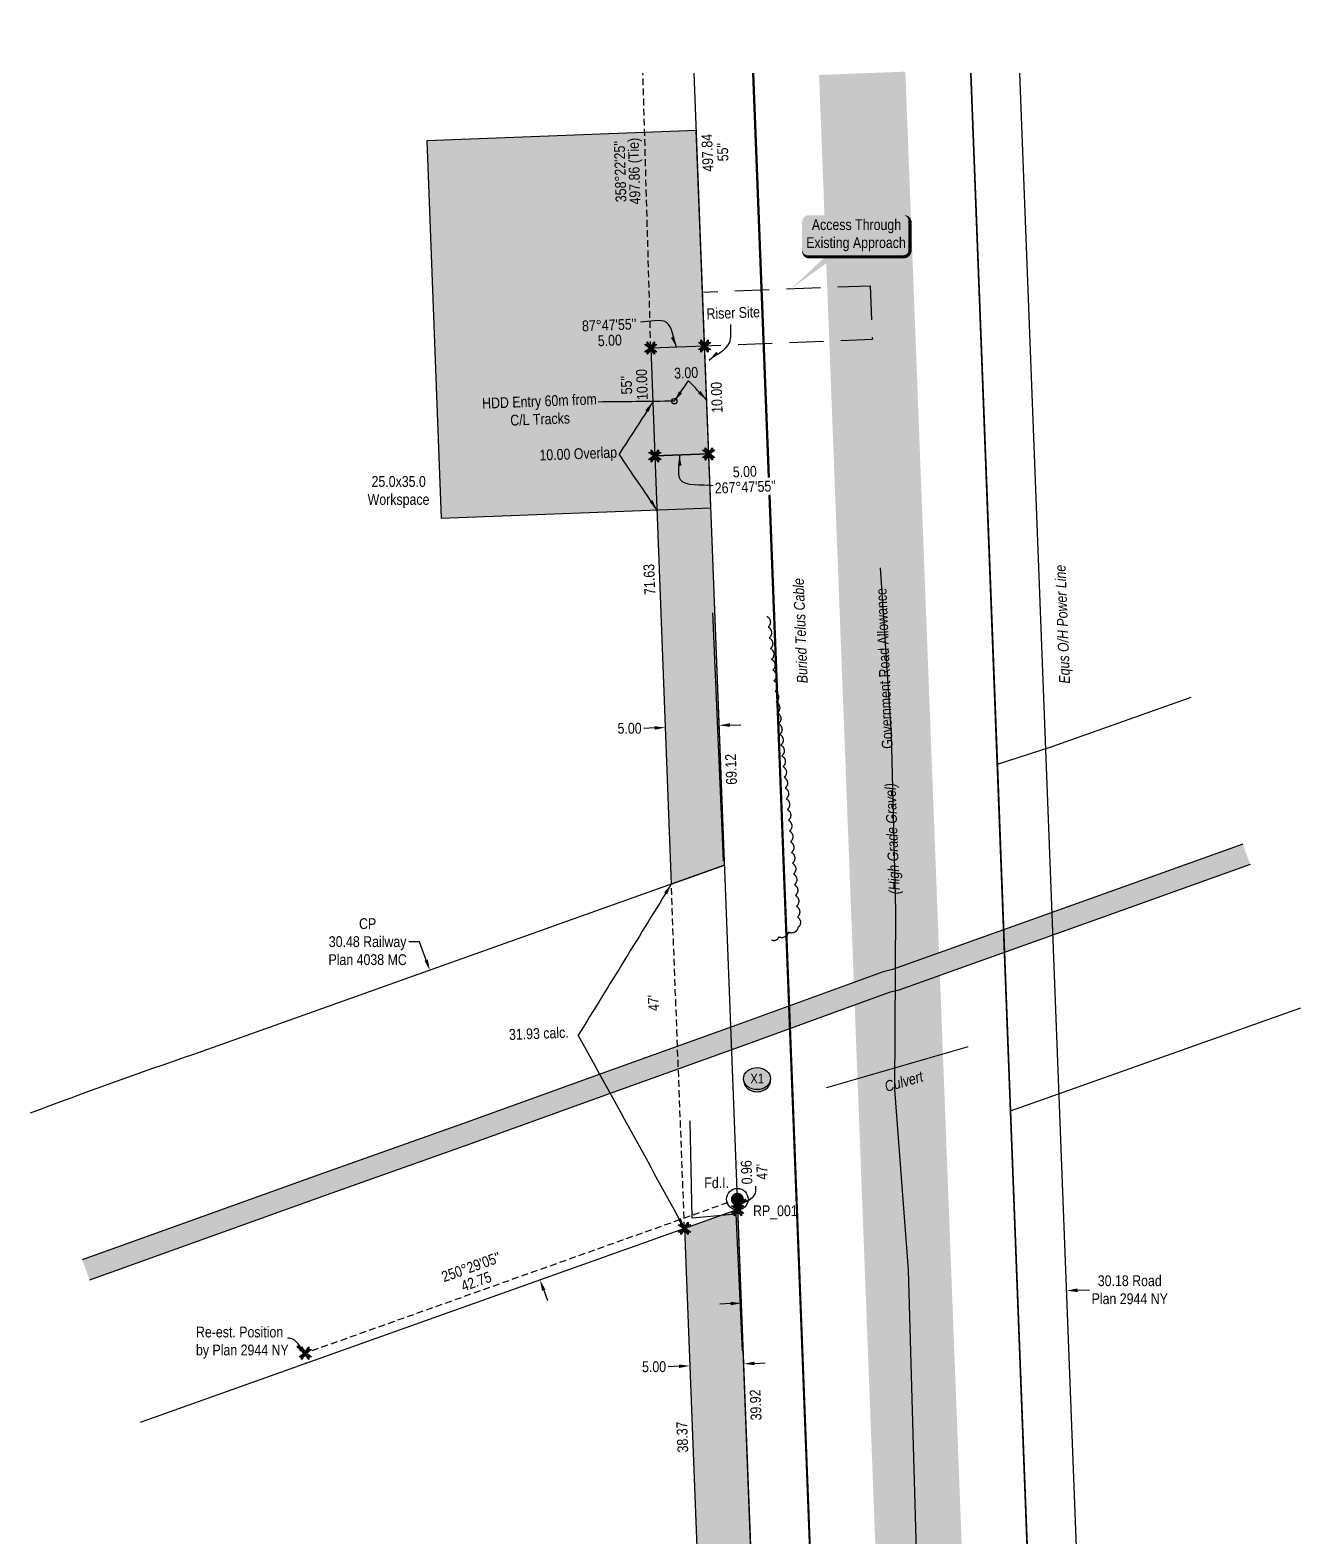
# Model space of a CAD drawing. Extents: x 686694 to 690642, y 5839475 to 5844317.
# Drawn here: x 688378 to 689556, y 5841114 to 5842510 of the extents above; entities that cross this region are included whole.
import ezdxf
from ezdxf.enums import TextEntityAlignment as Align

# ---------------------------------------------------------------- set-up
doc = ezdxf.new("R2010")
doc.units = 0
doc.header["$LTSCALE"] = 5
for name, pattern in [('0', [1, 1, 0]), ('DASHED', [19.05, 12.7, -6.35]), ('DASHED2', [9.525, 6.35, -3.175]), ('foc-TIELINE', [1.875, 1.25, -0.625]), ('foc-TRAV', [1.875, 1.25, -0.625])]:
    doc.linetypes.add(name, pattern=pattern)
for name, color, linetype in [('35', 37, 'Continuous'), ('AS-FENCE', 48, 'foc-FENCE'), ('AS-POWER', 104, 'foc-POWER'), ('AS-POWER-T', 104, 'Continuous'), ('AS-RAILWAY', 13, 'TRACKS'), ('AS-ROADS', 254, 'Continuous'), ('AS-TELEPHONE', 224, 'foc-TEL'), ('AS-TELUS', 224, 'foc-TEL'), ('DETAIL-T', 7, 'Continuous'), ('L-BD', 7, 'Continuous'), ('L-BD1', 253, 'Continuous'), ('L-MON', 1, 'Continuous'), ('L-MON-T', 1, 'Continuous'), ('L-ROAD-T', 7, 'Continuous'), ('L-SEC', 7, 'Continuous'), ('L-TIE', 7, 'foc-TIELINE'), ('L-TITLEDB', 4, 'Continuous'), ('L-TITLEDB-T', 4, 'Continuous'), ('P-CROSSINGS', 250, 'Continuous'), ('P-PROPOSED', 10, 'Continuous'), ('P-PROPOSED-H', 21, 'Continuous'), ('P-TEMP-H', 41, 'Continuous'), ('P-TEMP_WORKSPACE', 46, 'Continuous'), ('P-TRAV', 4, 'foc-TRAV'), ('P-TXT', 4, 'Continuous'), ('T-BUSH', 110, '0')]:
    doc.layers.add(name, color=color, linetype=linetype)
for name, color, linetype, lineweight in [('AS-GENERAL', 48, 'Continuous', 18), ('P-TEMP-T', 46, 'Continuous', 18), ('T-TEXT', 48, 'Continuous', 18)]:
    doc.layers.add(name, color=color, linetype=linetype, lineweight=lineweight)
doc.styles.add('175L', font='ARIALN.TTF', dxfattribs={"height": 20})
doc.styles.add('80', font='ARIALN.TTF', dxfattribs={"height": 10})
doc.styles.add('80CG', font='ARIALN.TTF', dxfattribs={"height": 10})
doc.styles.add('80L', font='ARIALN.TTF', dxfattribs={"height": 10})
doc.styles.add('80LS', font='ARIALNI.TTF', dxfattribs={"height": 10})
doc.styles.add('Crossing', font='ARIALN.TTF', dxfattribs={"height": 10})
doc.styles.add('foc-LtypeFont', font='ARIALN.TTF', dxfattribs={"height": 7.35})
doc.linetypes.add('foc-FENCE', pattern='A,10,-1,["X",foc-LtypeFont,S=0.2,R=0,X=-0.625,Y=-0.75],-1.24', length=12.24)
doc.linetypes.add('foc-POWER', pattern='A,6,-1,["P",foc-LtypeFont,S=0.2,R=0,X=-0.625,Y=-0.75],-1.24,4', length=12.24)
doc.linetypes.add('foc-TEL', pattern='A,2,-1,["T",foc-LtypeFont,S=0.2,R=0,X=-0.425,Y=-0.75],-1.24,8', length=12.24)
doc.linetypes.add('foc-TEL-NOLINE', pattern='A,0,-2,["T",foc-LtypeFont,S=0.2,R=0,X=-0.425,Y=-0.75],-10.24', length=12.24)
doc.linetypes.add('TRACKS', pattern='A,3.81,[130,ltypeshp1.shx,S=6.35,R=0,X=0,Y=0],3.81', length=7.62)
doc.dimstyles.new('Compass 5 000', dxfattribs={"dimscale": 5, "dimtxt": 9, "dimasz": 2, "dimexe": 0.2, "dimexo": 0.0625, "dimgap": 0.5, "dimtad": 0, "dimtih": 1, "dimtoh": 1, "dimzin": 0, "dimdsep": 46, "dimtxsty": '80CG', "dimcen": 0.1, "dimse1": 1, "dimse2": 1, "dimclrd": 256, "dimclrt": 256, "dimaunit": 1, "dimadec": 4, "dimazin": 0, "dimtfac": 0.06, "dimtofl": 0, "dimtmove": 0, "dimatfit": 1, "dimfxl": 0.2, "dimtolj": 1, "dimtzin": 0, "dimlwd": -1, "dimarcsym": 0})

# ---------------------------------------------------------------- blocks, each defined once
blk = doc.blocks.new('*D497')
at = {"layer": 'L-TITLEDB-T', "transparency": 16777216}
for p, q in [((689348.6, 5841342.4), (689359.6, 5841342.8)), ((689027, 5841330), (689017, 5841329.6))]:
    blk.add_line(p, q, dxfattribs=at)
for points in [[(689348.5, 5841344.1), (689348.6, 5841340.7), (689338.6, 5841342)], [(689027, 5841331.7), (689027.1, 5841328.4), (689037, 5841330.4)]]:
    blk.add_solid(points, dxfattribs=at)
at = {"layer": 'L-TITLEDB-T', "transparency": 16777216, "insert": (689397, 5841342.8), "char_height": 10, "attachment_point": 5, "style": '80CG'}
blk.add_mtext('\\A1;30.18 Road\\PPlan 2944 NY', dxfattribs=at)
blk = doc.blocks.new('xing2')
h = blk.add_hatch(color=50)
h.dxf.hatch_style = 1
edge = h.paths.add_edge_path()
edge.add_ellipse((0, 0), major_axis=(-12.5, 0), ratio=0.816297, start_angle=0, end_angle=360)
h = blk.add_hatch(color=250)
h.dxf.hatch_style = 1
edge = h.paths.add_edge_path()
edge.add_ellipse((0, -2), major_axis=(-12.5, 0), ratio=0.816297, start_angle=0, end_angle=180)
edge.add_line((12.5, -2), (12.5, 0))
edge.add_ellipse((0, 0), major_axis=(-12.5, 0), ratio=0.816297, start_angle=0, end_angle=180, ccw=False)
edge.add_line((-12.5, 0), (-12.5, -2))
at = {"color": 250}
blk.add_ellipse((0, 0), major_axis=(-12.5, 0), ratio=0.816297, dxfattribs=at)
blk.add_ellipse((0, -2), major_axis=(-12.5, 0), ratio=0.816297, start_param=0, end_param=3.141593, dxfattribs=at)
at = {"color": 250, "style": 'Crossing'}
blk.add_attdef('CROSSING', text='', height=9, dxfattribs=at).set_placement((0.1, 0), align=Align.MIDDLE_CENTER)
at = {"color": 250, "style": 'Crossing', "flags": 1}
for tag, p in [('OWNER', (0.1, -12.5)), ('DESCRIPTION', (0.1, -25.8)), ('LOCATION', (0.1, -39.3)), ('DWG_REF', (0.1, -52.8))]:
    blk.add_attdef(tag, text='', height=9, dxfattribs=at).set_placement(p, align=Align.MIDDLE_CENTER)
blk = doc.blocks.new('TEMP')
h = blk.add_hatch(color=255)
h.dxf.hatch_style = 1
h.paths.add_polyline_path([(0, 0.25), (-0.67, 1.15), (-0.67, 0.67), (-1.15, 0.67), (-0.25, 0), (-1.15, -0.67), (-0.67, -0.67), (-0.67, -1.15), (0, -0.25), (0.67, -1.15), (0.67, -0.67), (1.15, -0.67), (0.25, 0), (1.15, 0.67), (0.67, 0.67), (0.67, 1.15)])
h.paths.add_polyline_path([(0.57, 0.85), (0.57, 0.57), (0.85, 0.57), (0.08, 0), (0.85, -0.57), (0.57, -0.57), (0.57, -0.85), (0, -0.08), (-0.57, -0.85), (-0.57, -0.57), (-0.85, -0.57), (-0.08, 0), (-0.85, 0.57), (-0.57, 0.57), (-0.57, 0.85), (0, 0.08)], flags=16)
h = blk.add_hatch(color=1)
h.dxf.hatch_style = 1
h.paths.add_polyline_path([(0, 0.08), (-0.57, 0.85), (-0.57, 0.57), (-0.85, 0.57), (-0.08, 0), (-0.85, -0.57), (-0.57, -0.57), (-0.57, -0.85), (0, -0.08), (0.57, -0.85), (0.57, -0.57), (0.85, -0.57), (0.08, 0), (0.85, 0.57), (0.57, 0.57), (0.57, 0.85)])
at = {"color": 1}
for p, q in [((-0.08, 0), (0.08, 0)), ((0, 0.08), (0, -0.08))]:
    blk.add_line(p, q, dxfattribs=at)
at = {"color": 255, "flags": 128}
blk.add_lwpolyline([(-0.25, 0), (-1.15, 0.67), (-0.67, 0.67), (-0.67, 1.15), (0, 0.25), (0.67, 1.15), (0.67, 0.67), (1.15, 0.67), (0.25, 0), (1.15, -0.67), (0.67, -0.67), (0.67, -1.15), (0, -0.25), (-0.67, -1.15), (-0.67, -0.67), (-1.15, -0.67)], close=True, dxfattribs=at)
at = {"color": 1, "flags": 128}
blk.add_lwpolyline([(-0.08, 0), (-0.85, 0.57), (-0.57, 0.57), (-0.57, 0.85), (0, 0.08), (0.57, 0.85), (0.57, 0.57), (0.85, 0.57), (0.08, 0), (0.85, -0.57), (0.57, -0.57), (0.57, -0.85), (0, -0.08), (-0.57, -0.85), (-0.57, -0.57), (-0.85, -0.57)], close=True, dxfattribs=at)
blk = doc.blocks.new('fdia')
at = {"color": 255, "const_width": 1}
blk.add_lwpolyline([(-0.5, 0, 1), (0.5, 0, 1)], format="xyb", close=True, dxfattribs=at)
blk = doc.blocks.new('Fdiaa')
blk.add_blockref('fdia', (0, 0))
blk = doc.blocks.new('fdib')
at = {"color": 1, "const_width": 1.6}
blk.add_lwpolyline([(-0.4, 0, 1), (0.4, 0, 1)], format="xyb", close=True, dxfattribs=at)
at = {"color": 1}
blk.add_circle((0, 0), 0.8, dxfattribs=at)
blk = doc.blocks.new('Fdibb')
blk.add_blockref('fdib', (0, 0))
blk = doc.blocks.new('fdicc')
for name in ['Fdibb', 'Fdiaa']:
    blk.add_blockref(name, (0, 0))
blk = doc.blocks.new('FDI')
blk.add_blockref('fdicc', (0, 0))
blk = doc.blocks.new('*D513')
at = {"layer": 'P-TXT', "transparency": 16777216}
for p, q in [((688979.2, 5841271.9), (688969.2, 5841271.5)), ((689049.2, 5841274.6), (689059.2, 5841275))]:
    blk.add_line(p, q, dxfattribs=at)
for points in [[(689049.1, 5841276.3), (689049.2, 5841273), (689039.2, 5841274.2)], [(688979.2, 5841273.6), (688979.3, 5841270.3), (688989.2, 5841272.3)]]:
    blk.add_solid(points, dxfattribs=at)
at = {"layer": 'P-TXT', "transparency": 16777216, "insert": (688956.1, 5841271.5), "char_height": 10, "attachment_point": 5, "style": '80CG'}
blk.add_mtext('\\A1;5.00', dxfattribs=at)
blk = doc.blocks.new('*D514')
at = {"layer": 'P-TXT', "transparency": 16777216}
for p, q in [((688956.5, 5841863.4), (688946.5, 5841863)), ((689026.4, 5841866), (689036.4, 5841866.4))]:
    blk.add_line(p, q, dxfattribs=at)
for points in [[(688956.4, 5841865), (688956.6, 5841861.7), (688966.5, 5841863.7)], [(689026.4, 5841867.7), (689026.5, 5841864.4), (689016.4, 5841865.7)]]:
    blk.add_solid(points, dxfattribs=at)
at = {"layer": 'P-TXT', "transparency": 16777216, "insert": (688933.4, 5841863), "char_height": 10, "attachment_point": 5, "style": '80CG'}
blk.add_mtext('\\A1;5.00', dxfattribs=at)
blk = doc.blocks.new('*D515')
at = {"layer": 'L-TITLEDB-T', "transparency": 16777216}
for p, q in [((688738.8, 5841665.3), (688728.8, 5841665.3)), ((688744.9, 5841648.3), (688738.8, 5841665.3)), ((688853.8, 5841342.4), (688857.2, 5841333))]:
    blk.add_line(p, q, dxfattribs=at)
for points in [[(688746.5, 5841648.8), (688743.3, 5841647.7), (688748.2, 5841638.8)], [(688855.4, 5841343), (688852.2, 5841341.9), (688850.4, 5841351.9)]]:
    blk.add_solid(points, dxfattribs=at)
at = {"layer": 'L-TITLEDB-T', "transparency": 16777216, "insert": (688690.6, 5841665.3), "char_height": 10, "attachment_point": 5, "style": '80CG'}
blk.add_mtext('\\A1;CP\\P30.48 Railway\\PPlan 4038 MC', dxfattribs=at)
blk = doc.blocks.new('*U590')
h = blk.add_hatch(color=254)
edge = h.paths.add_edge_path()
edge.add_line((-44, -20), (44, -20))
edge.add_arc((44, -14), 6, 270, 360)
edge.add_line((50, -14), (50, 12.5))
edge.add_arc((44, 12.5), 6, 0, 90)
edge.add_line((44, 18.5), (-44, 18.5))
edge.add_arc((-44, 12.5), 6, 90, 180)
edge.add_line((-50, 12.5), (-50, -14))
edge.add_arc((-44, -14), 6, 180, 270)
at = {"color": 1, "flags": 128}
blk.add_lwpolyline([(-44, -20, 3, 3, 0), (44, -20, 3, 3, 0.414214), (50, -14, 3, 3, 0), (50, 12.5, 3, 0, 0.414214), (44, 18.5, 0, 0, 0), (-44, 18.5, 0, 0, 0.414214), (-50, 12.5, 0, 0, 0), (-50, -14, 0, 3, 0.414214)], format="xyseb", close=True, dxfattribs=at)
blk.add_lwpolyline([(-60.3, -49.6, 0, 10, 0), (0, 0, 5, 5, 0)], format="xyseb", dxfattribs=at)
at = {"color": 1, "style": '80'}
blk.add_attdef('ENTER_TEXT_001', (-36, -5), '', height=10, dxfattribs=at)

msp = doc.modelspace()

# ---------------------------------------------------------------- hatches: boundary and pattern name
at = {"layer": 'P-PROPOSED-H'}
h = msp.add_hatch(color=256, dxfattribs=at)
h.dxf.hatch_style = 1
h.paths.add_polyline_path([(688952.97, 5842215.287), (688956.811, 5842115.372), (689006.768, 5842117.292), (689002.928, 5842217.208)])
h = msp.add_hatch(color=256, dxfattribs=at)
h.dxf.hatch_style = 1
h.paths.add_polyline_path([(689021.42, 5841736.128), (689019.5, 5841786.086), (689006.768, 5842117.292), (688956.811, 5842115.372), (688972.061, 5841718.634)])
h = msp.add_hatch(color=256, dxfattribs=at)
h.dxf.hatch_style = 1
h.paths.add_polyline_path([(689033.683, 5841417.11), (688984.323, 5841399.638), (688999.058, 5841016.301), (689049.016, 5841018.222)])
at = {"layer": 'P-TEMP-H'}
h = msp.add_hatch(color=256, dxfattribs=at)
h.dxf.hatch_style = 1
h.paths.add_polyline_path([(688995.246, 5842417.039), (688745.457, 5842407.437), (688758.9, 5842057.732), (689008.689, 5842067.335)])

# ---------------------------------------------------------------- linework, layer by layer
at = {"linetype": 'DASHED2', "flags": 128}
msp.add_lwpolyline([(689156.542, 5842273.118), (689158.454, 5842223.16), (689002.928, 5842217.208), (689001.007, 5842267.166)], close=True, dxfattribs=at)
at = {"layer": 'AS-FENCE', "flags": 128}
for points in [[(689020.385, 5841740.072), (689010.475, 5841970.162)], [(689037.925, 5841286.272), (689032.085, 5841412.942), (688991.475, 5841409.182), (688989.515, 5841499.382)]]:
    msp.add_lwpolyline(points, dxfattribs=at)
at = {"layer": 'AS-GENERAL', "const_width": 1, "flags": 128}
msp.add_lwpolyline([(689115.735, 5841530.002), (689247.285, 5841568.052)], dxfattribs=at)
at = {"layer": 'AS-POWER', "flags": 128}
msp.add_lwpolyline([(689408.556, 5839521.089), (689295.205, 5842469.902)], dxfattribs=at)
at = {"layer": 'AS-RAILWAY', "linetype": 'DASHED', "const_width": 19.998, "flags": 128}
msp.add_lwpolyline([(689505.224, 5841746.13), (689398.375, 5841708.082), (689291.995, 5841669.932), (689180.025, 5841629.922), (689171.235, 5841627.862), (689039.185, 5841579.842), (688911.975, 5841534.092), (688781.975, 5841487.292), (688648.705, 5841439.862), (688429.49, 5841361.199)], dxfattribs=at)
at = {"layer": 'AS-RAILWAY', "flags": 128}
for points in [[(689501.88, 5841755.553), (689395.01, 5841717.497), (689288.625, 5841679.345), (689177.192, 5841639.528), (689168.375, 5841637.461), (689035.784, 5841589.244), (688908.591, 5841543.5), (688778.605, 5841496.706), (688645.34, 5841449.277), (688426.135, 5841370.619)], [(689508.568, 5841736.707), (689401.739, 5841698.666), (689295.364, 5841660.518), (689182.857, 5841620.315), (689174.094, 5841618.262), (689042.585, 5841570.439), (688915.358, 5841524.683), (688785.344, 5841477.877), (688652.069, 5841430.446), (688432.844, 5841351.78)]]:
    msp.add_lwpolyline(points, dxfattribs=at)
at = {"layer": 'AS-ROADS', "const_width": 80, "flags": 128}
for points in [[(689149.027, 5842469.902), (689173.748, 5841824.004)], [(689173.748, 5841824.004), (689262.113, 5839515.46)]]:
    msp.add_lwpolyline(points, dxfattribs=at)
at = {"layer": 'AS-ROADS', "flags": 128}
msp.add_lwpolyline([(689244.318, 5839514.776), (689191.875, 5841361.312), (689179.255, 5841528.432), (689180.195, 5841694.312), (689176.185, 5841857.542), (689166.025, 5842011.612)], dxfattribs=at)
at = {"layer": 'AS-TELEPHONE', "linetype": 'foc-TEL-NOLINE', "flags": 128}
for points in [[(689062.182, 5842095.456), (689047.787, 5842469.902)], [(689161.515, 5839511.593), (689062.808, 5842079.191)]]:
    msp.add_lwpolyline(points, dxfattribs=at)
at = {"layer": 'L-SEC', "flags": 128}
for points in [[(689048.33, 5842469.902), (689062.663, 5842095.448)], [(689362.568, 5839519.321), (689249.625, 5842469.902)], [(689063.284, 5842079.201), (689161.563, 5839511.595)]]:
    msp.add_lwpolyline(points, dxfattribs=at)
at = {"layer": 'L-TIE'}
for p, q in [((688953.048, 5842215.29), (688945.817, 5842469.902)), ((689033.315, 5841426.684), (688632.781, 5841284.05))]:
    msp.add_line(p, q, dxfattribs=at)
at = {"layer": 'L-TITLEDB'}
for p, q in [((689021.42, 5841736.128), (688529.302, 5841560.88)), ((689033.683, 5841417.11), (688479.817, 5841219.873))]:
    msp.add_line(p, q, dxfattribs=at)
at = {"layer": 'L-TITLEDB', "flags": 128}
for points in [[(689059.85, 5840736.378), (688993.214, 5842469.902)], [(689062.659, 5842095.448), (689048.326, 5842469.902)], [(689249.701, 5842469.902), (689274.275, 5841827.852)], [(689408.556, 5839521.089), (689295.205, 5842469.902)], [(689161.565, 5839511.595), (689063.281, 5842079.201)], [(689453.632, 5841891.511), (689323.955, 5841845.492)], [(689323.955, 5841845.492), (689274.215, 5841829.4)], [(689274.275, 5841827.852), (689286.505, 5841508.642)], [(689336.175, 5841526.282), (689555.609, 5841604.154)], [(689286.51, 5841508.487), (689336.175, 5841526.282)], [(689286.505, 5841508.642), (689362.64, 5839519.324)]]:
    msp.add_lwpolyline(points, dxfattribs=at)
for points in [[(688529.302, 5841560.88, 0.00759844), (688377.779, 5841506.41, 0.00759844)], [(688635.848, 5841275.437, 0.00022608), (688631.524, 5841273.968, 0.00022608)]]:
    msp.add_lwpolyline(points, format="xyb", dxfattribs=at)
at = {"layer": 'P-PROPOSED', "flags": 128}
for points in [[(688952.97, 5842215.287), (688956.811, 5842115.372), (689006.768, 5842117.292), (689002.928, 5842217.208)], [(689021.42, 5841736.128), (689019.5, 5841786.086), (689006.768, 5842117.292), (688956.811, 5842115.372), (688972.061, 5841718.634)], [(689033.683, 5841417.11), (688984.323, 5841399.638), (688999.058, 5841016.301), (689049.016, 5841018.222)]]:
    msp.add_lwpolyline(points, close=True, dxfattribs=at)
at = {"layer": 'P-TEMP_WORKSPACE'}
msp.add_lwpolyline([(688995.246, 5842417.039), (688745.457, 5842407.437), (688758.9, 5842057.732), (689008.689, 5842067.335)], close=True, dxfattribs=at)
at = {"layer": 'P-TRAV', "flags": 128}
msp.add_lwpolyline([(688984.323, 5841399.638), (688972.061, 5841718.634)], dxfattribs=at)
at = {"layer": 'T-BUSH', "flags": 128}
msp.add_lwpolyline([(689060.727, 5841966.766, -0.52056705), (689061.807, 5841956.825, -0.52056705), (689062.887, 5841946.885, -0.52056705), (689063.967, 5841936.944, -0.52056705), (689065.048, 5841927.004, -0.52056705), (689066.128, 5841917.064, -0.52056705), (689067.208, 5841907.123, -0.52056705), (689068.288, 5841897.183, -0.52056705), (689069.368, 5841887.242, -0.52056705), (689070.449, 5841877.302, -0.52056705), (689071.529, 5841867.361, -0.52056705), (689072.605, 5841857.421, -0.52056705), (689073.613, 5841847.473, -0.52056705), (689074.621, 5841837.525, -0.52056705), (689075.629, 5841827.577, -0.52056705), (689076.637, 5841817.629, -0.52056705), (689077.644, 5841807.681, -0.52056705), (689078.652, 5841797.733, -0.52056705), (689079.66, 5841787.785, -0.52056705), (689080.668, 5841777.837, -0.52056705), (689081.65, 5841767.886, -0.52056705), (689082.563, 5841757.929, -0.52056705), (689083.476, 5841747.972, -0.52056705), (689084.389, 5841738.015, -0.52056705), (689085.302, 5841728.058, -0.52056705), (689086.215, 5841718.1, -0.52056705), (689087.128, 5841708.143, -0.52056705), (689088.041, 5841698.186, -0.52056705), (689088.955, 5841688.229, -0.52056705), (689089.476, 5841678.493, -0.52056705), (689080.473, 5841674.144, -0.52056705), (689071.469, 5841669.794, -0.52056705), (689065.189, 5841666.76, -0.52056705)], format="xyb", dxfattribs=at)

# ---------------------------------------------------------------- block references
at = {"layer": 'DETAIL-T', "color": 3}
ref = msp.add_blockref('*U590', (689143.32, 5842319.899), dxfattribs=dict(at, xscale=0.99989291, yscale=0.99989291, zscale=0.99989291))
ref.add_attrib('ENTER_TEXT_001', 'Access Through', (689102.329, 5842324.702), dxfattribs={"layer": '0', "color": 1, "height": 9.99893, "style": '80'})
ref.add_attrib('ENTER_TEXT_002', 'Existing Approach', (689097.097, 5842308.037), dxfattribs={"layer": '0', "color": 1, "height": 9.99893, "style": '80'})
at = {"layer": 'L-MON', "color": 6, "xscale": 4.99946455, "yscale": 4.99946455, "zscale": 4.99946455}
for p in [(688953.048, 5842215.29), (689002.928, 5842217.208), (688956.811, 5842115.372), (689006.768, 5842117.292), (689033.683, 5841417.11), (688984.323, 5841399.638)]:
    msp.add_blockref('TEMP', p, dxfattribs=at)
at = {"layer": 'P-CROSSINGS', "color": 6, "xscale": 0.99989291, "yscale": 0.99989291, "zscale": 0.99989291}
msp.add_blockref('xing2', (689051.553, 5841538.495), dxfattribs=at).add_auto_attribs({'CROSSING': 'X1'})

# ---------------------------------------------------------------- texts
at = {"layer": '35', "color": 3, "style": '80'}
msp.add_attdef('RP_001', (689047.827, 5841411.028), 'RP', height=9.9989, dxfattribs=at)
at = {"layer": 'AS-POWER-T', "insert": (689331.69, 5841903.902), "char_height": 9.99893, "attachment_point": 1, "rotation": 92.191944, "style": '175L'}
msp.add_mtext_dynamic_manual_height_columns('\\pi0.32623;{\\fArial Narrow|b0|i1|c0|p34;Equs O/H Power Line}', width=109.95862, gutter_width=99.989, heights=[0], dxfattribs=at)
at = {"layer": 'AS-TELUS', "insert": (689088.583, 5841904.275), "char_height": 9.99893, "attachment_point": 1, "rotation": 92.226438, "style": '175L'}
msp.add_mtext_dynamic_manual_height_columns('\\pi0.29894;{\\fArial Narrow|b0|i1|c0|p34;Buried Telus Cable}', width=97.22465, gutter_width=99.989, heights=[0], dxfattribs=at)
at = {"layer": 'L-BD', "style": '80L'}
for s, height, rotation, p in [('497.86 (Tie)', 9.99893, 91.6268, (688938.889, 5842379.257)), ("358°22'25''", 9.99893, 91.6268, (688924.646, 5842378.852)), ('0.96', 9.9989, 92.2013, (689041.863, 5841451.626)), ("47'", 9.9989, 92.2013, (689056.101, 5841452.173)), ("250°29'05''", 9.99893, 19.6036, (688786.444, 5841363.98)), ('42.75', 9.9989, 19.6036, (688791.224, 5841350.557)), ('39.92', 9.9989, 92.2013, (689050.147, 5841236.105))]:
    msp.add_text(s, height=height, rotation=rotation, dxfattribs=at).set_placement(p, align=Align.MIDDLE)
at = {"layer": 'L-BD', "insert": (689023.009, 5841810.26), "char_height": 9.99893, "width": 28.15974, "attachment_point": 1, "rotation": 92.2013, "line_spacing_factor": 0.855, "style": '80L'}
msp.add_mtext('\\pi0.25461;69.12 ', dxfattribs=at)
at = {"layer": 'L-BD1', "style": '80L'}
for s, height, rotation, p in [("87°47'55''", 9.9989, 2.2013, (688914.511, 5842236.71)), ('5.00', 9.9989, 2.2013, (688915.058, 5842222.472)), ("55''", 9.9989, 92.1566, (688930.591, 5842181.013)), ('10.00', 9.9989, 92.1566, (688944.83, 5842181.549)), ('5.00', 9.9989, 2.2013, (689040.177, 5842100.855)), ("267°47'55''", 9.99893, 2.2013, (689040.724, 5842086.617)), ('71.63', 9.9989, 92.2014, (688951.703, 5842000.938)), ("47'", 9.9989, 92.2003, (688955.517, 5841608.596)), ('38.37', 9.9989, 92.2013, (688982.244, 5841206.425))]:
    msp.add_text(s, height=height, rotation=rotation, dxfattribs=at).set_placement(p, align=Align.MIDDLE)
at = {"layer": 'L-ROAD-T', "style": '80L'}
msp.add_text('Government Road Allowance', height=9.99893, rotation=92.215187, dxfattribs=at).set_placement((689169.433, 5841918.456), align=Align.MIDDLE_CENTER)
at = {"layer": 'P-TEMP-T', "insert": (688690.495, 5842096.748), "char_height": 9.99893, "attachment_point": 1, "style": '80L'}
msp.add_mtext_dynamic_manual_height_columns('\\pi3.72968;25.0x35.0\\P\\pi0.12843;Workspace', width=56.89473, gutter_width=49.995, heights=[0], dxfattribs=at)
at = {"layer": 'P-TXT', "style": '80L'}
for s, height, p in [('3.00', 9.9989, (688985.788, 5842192.428)), ('10.00 Overlap', 9.99893, (688885.859, 5842116.229)), ('31.93 calc.', 9.99893, (688849.251, 5841580.508))]:
    msp.add_text(s, height=height, rotation=2.2014, dxfattribs=at).set_placement(p, align=Align.MIDDLE)
at = {"layer": 'P-TXT', "attachment_point": 2, "rotation": 2.2014, "style": '80L'}
for s, insert, char_height, width in [('Riser Site', (689029.282, 5842252.971), 9.9989, 49.24889), ('HDD Entry 60m from\\PC/L Tracks', (688849.644, 5842171.116), 9.99893, 105.64803)]:
    msp.add_mtext(s, dxfattribs=dict(at, insert=insert, char_height=char_height, width=width))
at = {"layer": 'T-TEXT', "style": '80LS'}
msp.add_text('(High Grade Gravel)', height=9.99893, rotation=92.215187, dxfattribs=at).set_placement((689176.867, 5841760.724), align=Align.MIDDLE_CENTER)
at = {"layer": 'T-TEXT', "insert": (689168.237, 5841535.464), "char_height": 9.99893, "attachment_point": 1, "rotation": 16.132176, "style": '80L'}
msp.add_mtext_dynamic_manual_height_columns('\\pi0.56836;{\\fArial Narrow|b0|i1|c0|p34;Culvert}', width=36.82184, gutter_width=99.989, heights=[0], dxfattribs=at)

# ---------------------------------------------------------------- dimensions: what is measured, and where the dimension line sits
at = {"layer": 'L-TITLEDB-T'}
dim = msp.add_linear_dim(base=(688748.244, 5841638.848), p1=(688820.154, 5841341.07), p2=(688717.954, 5841628.061), angle=109.6013, text='CP\\P30.48 Railway\\PPlan 4038 MC', dimstyle='Compass 5 000', dxfattribs=at)
dim.commit()
dim.dimension.update_dxf_attribs({"geometry": '*D515', "text_midpoint": (688690.615, 5841665.339), "dimtype": 161})
at = {"layer": 'L-TITLEDB-T', "color": 6}
dim = msp.add_linear_dim(base=(689037.016, 5841330.412), p1=(689340.47, 5841292.342), p2=(689038.925, 5841280.751), angle=182.201335, text='30.18 Road\\PPlan 2944 NY', dimstyle='Compass 5 000', dxfattribs=at)
dim.commit()
dim.dimension.update_dxf_attribs({"geometry": '*D497', "text_midpoint": (689396.976, 5841342.813), "dimtype": 161})
at = {"layer": 'P-TXT'}
for base, p1, p2, picture, middle in [((689016.441, 5841865.664), (688970.227, 5841766.343), (689020.185, 5841768.263), '*D514', (688933.36, 5841862.975)), ((689039.175, 5841274.238), (688984.928, 5841383.906), (689034.886, 5841385.826), '*D513', (688956.094, 5841271.549))]:
    dim = msp.add_linear_dim(base=base, p1=p1, p2=p2, angle=2.201335, text='5.00', dimstyle='Compass 5 000', dxfattribs=at)
    dim.commit()
    dim.dimension.update_dxf_attribs({"geometry": picture, "text_midpoint": middle, "dimtype": 161})

# ---------------------------------------------------------------- leaders
at = {"layer": 'L-BD', "path_type": 1}
msp.add_leader([(689033.559, 5841420.351), (689050.051, 5841432.481), (689050.313, 5841438.749)], dimstyle='Compass 5 000', override={"dimgap": 0.5, "dimtad": 0}, dxfattribs=at)
at = {"layer": 'L-BD1', "color": 3, "path_type": 1}
msp.add_leader([(688976.923, 5842216.208), (688967.653, 5842239.062), (688943.489, 5842239.402)], dimstyle='Compass 5 000', override={"dimgap": 0.5, "dimtad": 0}, dxfattribs=at)
at = {"layer": 'L-BD1', "path_type": 1}
msp.add_leader([(688979.588, 5842116.247), (688980.281, 5842093.471), (689010.736, 5842087.957)], dimstyle='Compass 5 000', override={"dimgap": 0.5, "dimtad": 0}, dxfattribs=at)
at = {"layer": 'P-TXT', "path_type": 1}
for points, override in [([(689007.259, 5842204.265), (689025.876, 5842220.083), (689027.273, 5842237.296)], {"dimgap": 0.5, "dimtad": 0}), ([(688974.873, 5842166.098), (688988.106, 5842185.032)], {"dimgap": 0.5, "dimtad": 0}), ([(688974.873, 5842166.098), (688904.408, 5842165.33)], {"dimldrblk": 'Small'}), ([(688954.89, 5842165.33), (688923.646, 5842117.044)], {"dimgap": 0.5, "dimtad": 0}), ([(688958.785, 5842065.416), (688923.646, 5842117.044)], {"dimgap": 0.5, "dimtad": 0}), ([(688972.061, 5841718.634), (688885.9, 5841578.773)], {"dimgap": 0.5, "dimtad": 0}), ([(688984.323, 5841399.638), (688885.9, 5841578.773)], {"dimgap": 0.5, "dimtad": 0})]:
    msp.add_leader(points, dimstyle='Compass 5 000', override=override, dxfattribs=at)

# ---------------------------------------------------------------- next in the draw order: texts
at = {"layer": 'L-BD', "insert": (689001.169, 5842378.41), "char_height": 9.99893, "width": 34.57106, "attachment_point": 1, "rotation": 92.2013, "line_spacing_factor": 0.855, "style": '80L', "bg_fill": 3, "box_fill_scale": 1, "bg_fill_color": 256, "bg_fill_transparency": 0}
msp.add_mtext("\\pi0.11479;497.84 \\P\\pi9.23046;55''", dxfattribs=at)
at = {"layer": 'L-BD1', "insert": (689009.165, 5842169.427), "char_height": 9.9989, "width": 29.59782, "attachment_point": 2, "rotation": 92.2013, "style": '80L', "bg_fill": 3, "box_fill_scale": 1, "bg_fill_color": 256, "bg_fill_transparency": 0}
msp.add_mtext('10.00', dxfattribs=at)
at = {"layer": 'L-MON-T', "insert": (689002.645, 5841446.982), "char_height": 9.9989, "attachment_point": 1, "style": '175L', "bg_fill": 3, "box_fill_scale": 1.15, "bg_fill_color": 256, "bg_fill_true_color": 256, "bg_fill_transparency": 0}
msp.add_mtext_dynamic_manual_height_columns('Fd.I.', width=22.0417, gutter_width=199.979, heights=[0], dxfattribs=at)
at = {"layer": 'L-MON-T', "insert": (688531.506, 5841308.692), "char_height": 9.99893, "attachment_point": 1, "style": '175L', "bg_fill": 2}
msp.add_mtext_dynamic_manual_height_columns('Re-est. Position\\Pby Plan 2944 NY', width=87.49854, gutter_width=99.989, heights=[0], dxfattribs=at)

# ---------------------------------------------------------------- next in the draw order: linework, layer by layer
at = {"layer": '35', "color": 3}
msp.add_circle((689033.315, 5841426.702), 9.999, dxfattribs=at)

# ---------------------------------------------------------------- next in the draw order: block references
at = {"layer": 'L-MON'}
for name, p, xscale, yscale, zscale in [('FDI', (689033.315, 5841426.702), 4.999464549999993, 4.999464549999993, 4.999464549999993), ('TEMP', (688632.781, 5841284.05), 4.99946455, 4.99946455, 4.99946455)]:
    msp.add_blockref(name, p, dxfattribs=dict(at, xscale=xscale, yscale=yscale, zscale=zscale))

# ---------------------------------------------------------------- next in the draw order: leaders
at = {"layer": 'L-MON-T', "path_type": 1}
msp.add_leader([(688632.781, 5841284.05), (688618.102, 5841297.893), (688616.379, 5841297.797)], dimstyle='Compass 5 000', override={"dimgap": 0.5, "dimtad": 0}, dxfattribs=at)
at = {"layer": 'P-TXT', "path_type": 1}
msp.add_leader([(689004.848, 5842167.25), (688988.106, 5842185.032)], dimstyle='Compass 5 000', override={"dimgap": 0.5, "dimtad": 0}, dxfattribs=at)

doc.saveas('drawing.dxf')
